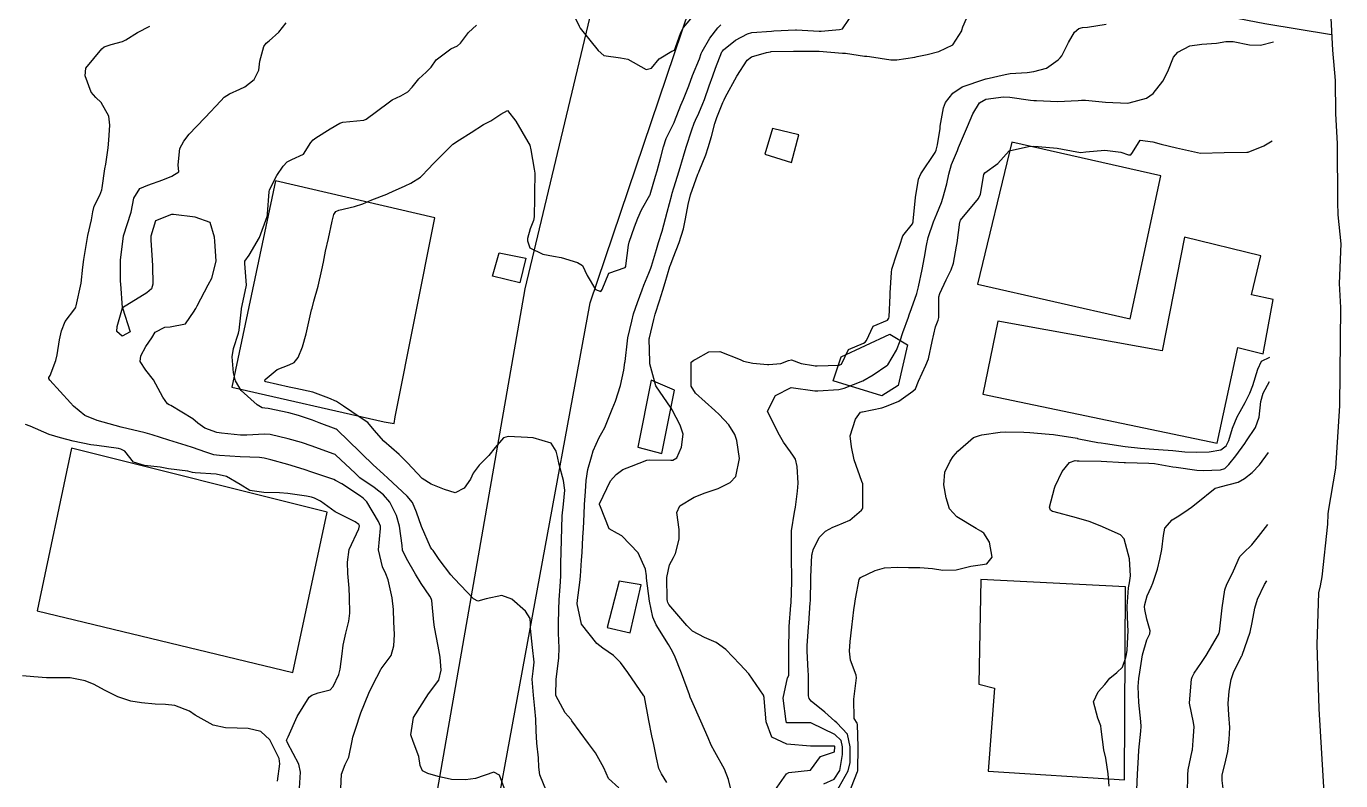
# Model space of a CAD drawing. Header units: metres. Extents: x 307586 to 320046, y 7427249 to 7434250.
# Drawn here: x 319675 to 319785, y 7427493.8 to 7427556.9 of the extents above; entities that cross this region are included whole.
import ezdxf

# ---------------------------------------------------------------- set-up
doc = ezdxf.new("R2010")
doc.units = ezdxf.units.M
doc.header["$MEASUREMENT"] = 0
for name, color, linetype in [('Area', 45, 'Continuous'), ('Curvas de Nivel 1m', 11, 'Continuous'), ('Curvas de Nivel 5m', 15, 'Continuous'), ('Edificações', 30, 'Continuous'), ('Vias Secundárias', 230, 'Continuous')]:
    doc.layers.add(name, color=color, linetype=linetype)

msp = doc.modelspace()

# ---------------------------------------------------------------- linework, layer by layer
at = {"layer": 'Area'}
msp.add_polyline3d([(319784.16, 7427557.55, 879.74), (319784.29, 7427554.88, 880.65), (319784.53, 7427552.34, 880.96), (319784.56, 7427549.6, 881.04), (319784.69, 7427547.04, 881.16), (319784.72, 7427542.17, 881.32), (319784.76, 7427541.12, 881.36), (319784.99, 7427538.68, 881.4), (319784.85, 7427535.37, 882.52), (319784.96, 7427533.35, 883.09), (319784.9, 7427525.12, 884), (319784.56, 7427519.9, 884.64), (319783.94, 7427516.31, 884.99), (319783.92, 7427516.07, 885), (319783.89, 7427515.24, 885.15), (319783.4, 7427510.83, 885.96), (319783.26, 7427510.08, 886.39), (319783.14, 7427509.49, 886.75), (319782.98, 7427505.17, 886.61), (319783.17, 7427499.77, 887), (319783.93, 7427486.69, 887.05)], dxfattribs=at)
at = {"layer": 'Curvas de Nivel 1m', "flags": 128}
for points, elevation in [([(319728.61, 7427493.61), (319728.16, 7427494.33), (319727.95, 7427494.79), (319727.75, 7427495.68), (319727.52, 7427496.8), (319727.37, 7427497.51), (319727.11, 7427498.8), (319726.74, 7427500.77), (319726.74, 7427500.81), (319726.73, 7427500.83), (319726.7, 7427500.88), (319725.34, 7427502.82), (319724.73, 7427503.66), (319724.14, 7427504.25), (319723.27, 7427504.85), (319722.75, 7427505.25), (319721.47, 7427506.87), (319721.12, 7427508.55), (319721.15, 7427508.88), (319721.34, 7427510.35), (319721.38, 7427510.87), (319721.49, 7427512.22), (319721.53, 7427512.87), (319721.6, 7427514.13), (319721.63, 7427514.87), (319721.69, 7427516.06), (319721.74, 7427516.87), (319721.8, 7427517.97), (319721.86, 7427518.87), (319722, 7427519.8), (319722.3, 7427520.87), (319722.45, 7427521.36), (319722.96, 7427522.49), (319723.19, 7427522.86), (319723.44, 7427523.32), (319724.05, 7427524.84), (319724.31, 7427525.52), (319724.73, 7427526.83), (319725.03, 7427528.11), (319725.11, 7427528.75), (319725.12, 7427528.83), (319725.32, 7427530.57), (319725.36, 7427530.83), (319725.68, 7427532.22), (319725.84, 7427532.82), (319726.15, 7427533.76), (319726.55, 7427534.82), (319726.7, 7427535.22), (319727.12, 7427536.23), (319727.28, 7427536.65), (319727.33, 7427536.81), (319727.74, 7427538.21), (319727.93, 7427538.8), (319728.22, 7427539.74), (319728.51, 7427540.8), (319728.65, 7427541.34), (319729.02, 7427542.79), (319729.07, 7427542.93), (319729.21, 7427543.37), (319729.64, 7427544.78), (319730.01, 7427546.01), (319730.24, 7427546.78), (319730.72, 7427548.22), (319730.91, 7427548.77), (319731.01, 7427549.03), (319731.29, 7427549.62), (319731.64, 7427550.42), (319731.77, 7427550.76), (319732.17, 7427551.9), (319732.47, 7427552.75), (319732.7, 7427553.38), (319733.23, 7427554.74), (319733.27, 7427554.81), (319733.35, 7427554.9), (319734.37, 7427555.71), (319735.37, 7427556.26), (319735.72, 7427556.35), (319737.37, 7427556.48), (319737.57, 7427556.49), (319739.37, 7427556.58), (319739.46, 7427556.58), (319741.37, 7427556.47), (319741.54, 7427556.47), (319743.07, 7427556.62), (319743.31, 7427556.68), (319743.37, 7427556.74), (319744.63, 7427558.6)], 877), ([(319734.04, 7427492.72), (319733.76, 7427493.86), (319733.44, 7427494.73), (319732.64, 7427496.18), (319732.33, 7427496.74), (319732.06, 7427497.34), (319731.45, 7427498.75), (319730.7, 7427500.46), (319730.58, 7427500.76), (319730.5, 7427500.96), (319729.84, 7427502.77), (319729.26, 7427504.25), (319728.98, 7427504.78), (319728.75, 7427505.16), (319727.71, 7427506.8), (319727.43, 7427507.45), (319727.16, 7427508.8), (319726.91, 7427510.72), (319726.91, 7427510.81), (319726.91, 7427510.9), (319726.83, 7427511.45), (319726.23, 7427512.82), (319724.86, 7427514.25), (319724.48, 7427514.46), (319723.78, 7427514.85), (319723.06, 7427516.69), (319722.98, 7427516.86), (319722.98, 7427516.94), (319723.91, 7427518.85), (319724.37, 7427519.39), (319724.93, 7427519.81), (319725.67, 7427520.09), (319726.94, 7427520.57), (319727.15, 7427520.6), (319728.94, 7427520.57), (319729.13, 7427520.59), (319729.45, 7427520.78), (319729.85, 7427521.68), (319729.98, 7427522.77), (319729.72, 7427523.52), (319729.07, 7427524.79), (319728.98, 7427524.92), (319727.69, 7427526.8), (319727.19, 7427528.65), (319727.19, 7427528.81), (319727.14, 7427530.73), (319727.16, 7427530.81), (319727.53, 7427532.35), (319727.65, 7427532.8), (319728, 7427533.9), (319728.27, 7427534.8), (319728.47, 7427535.44), (319728.87, 7427536.79), (319728.94, 7427536.99), (319729.14, 7427537.51), (319729.65, 7427538.78), (319730.01, 7427539.94), (319730.17, 7427540.78), (319730.39, 7427541.96), (319730.6, 7427542.77), (319731.22, 7427544.52), (319731.3, 7427544.69), (319731.33, 7427544.76), (319731.87, 7427546.13), (319732.08, 7427546.75), (319732.36, 7427547.66), (319732.64, 7427548.75), (319732.79, 7427549.24), (319733.3, 7427550.51), (319733.38, 7427550.66), (319733.41, 7427550.74), (319733.49, 7427550.93), (319734.48, 7427552.72), (319735.34, 7427554.04), (319735.71, 7427554.34), (319736.95, 7427554.69), (319737.28, 7427554.75), (319737.34, 7427554.76), (319739.22, 7427554.79), (319739.34, 7427554.79), (319741.18, 7427554.81), (319741.35, 7427554.81), (319743.32, 7427554.64), (319743.34, 7427554.64), (319743.36, 7427554.64), (319743.56, 7427554.62), (319745.15, 7427554.39), (319745.35, 7427554.38), (319745.58, 7427554.36), (319747.35, 7427554.09), (319747.85, 7427554.07), (319749.35, 7427554.31), (319749.55, 7427554.35), (319750.4, 7427554.53), (319751.36, 7427554.77), (319752.54, 7427555.33), (319753.29, 7427556.5), (319753.3, 7427556.57), (319753.38, 7427556.84), (319754.1, 7427558.49)], 878), ([(319701.35, 7427493.11), (319701.41, 7427494.32), (319701.7, 7427495.11), (319702, 7427495.74), (319702.3, 7427497.1), (319702.36, 7427497.4), (319702.67, 7427498.41), (319702.9, 7427499.1), (319703.01, 7427499.43), (319703.68, 7427501.09), (319704.01, 7427501.78), (319704.69, 7427503.07), (319704.72, 7427503.13), (319705.54, 7427504.25), (319705.78, 7427505.06), (319705.82, 7427506), (319705.78, 7427507.06), (319705.75, 7427508.1), (319705.65, 7427509.06), (319705.29, 7427510.58), (319705.1, 7427511.07), (319704.82, 7427511.65), (319704.48, 7427513.08), (319704.65, 7427514.86), (319704.65, 7427515.07), (319704.49, 7427515.45), (319703.53, 7427517.09), (319703.22, 7427517.41), (319702.9, 7427517.64), (319701.42, 7427518.61), (319700.91, 7427518.89), (319700.75, 7427518.96), (319700.25, 7427519.13), (319699.24, 7427519.47), (319698.92, 7427519.59), (319698.27, 7427519.8), (319696.92, 7427520.22), (319695.5, 7427520.61), (319694.93, 7427520.75), (319694.54, 7427520.8), (319692.93, 7427520.85), (319691.2, 7427520.97), (319690.93, 7427521), (319690.72, 7427521.04), (319690.05, 7427521.25), (319688.94, 7427521.64), (319688.41, 7427521.81), (319686.95, 7427522.26), (319685.57, 7427522.69), (319684.96, 7427522.86), (319682.96, 7427523.34), (319680.97, 7427523.9), (319679.93, 7427524.33), (319678.98, 7427525.11), (319678.73, 7427525.39), (319677.01, 7427527.28), (319676.92, 7427527.41), (319676.92, 7427527.5), (319677.02, 7427527.66), (319677.51, 7427528.92), (319677.61, 7427529.4), (319677.8, 7427530.65), (319677.97, 7427531.4), (319678.28, 7427532.19), (319679.08, 7427533.23), (319679.14, 7427533.33), (319679.16, 7427533.39), (319679.19, 7427533.49), (319679.61, 7427535.38), (319679.77, 7427536.73), (319679.84, 7427537.38), (319679.98, 7427538.21), (319680.19, 7427539.37), (319680.47, 7427540.68), (319680.59, 7427541.37), (319680.71, 7427541.84), (319681.19, 7427542.76), (319681.36, 7427543.2), (319681.38, 7427543.36), (319681.61, 7427544.96), (319681.68, 7427545.36), (319681.88, 7427546.72), (319681.93, 7427547.35), (319682.01, 7427548.61), (319681.92, 7427549.35), (319681.28, 7427550.5), (319680.84, 7427550.92), (319680.46, 7427551.37), (319679.95, 7427552.74), (319680.02, 7427553.38), (319681.34, 7427554.99), (319681.55, 7427555.15), (319682.12, 7427555.35), (319683.07, 7427555.62), (319683.35, 7427555.75), (319684.34, 7427556.35), (319685.37, 7427556.89)], 873), ([(319715.09, 7427492.95), (319714.62, 7427494.23), (319714.13, 7427494.47), (319712.61, 7427493.95), (319711.76, 7427493.84), (319710.61, 7427493.88), (319709.49, 7427494.13), (319708.62, 7427494.37), (319708.17, 7427494.58), (319707.99, 7427495.03), (319707.86, 7427495.8), (319707.39, 7427497.04), (319707.2, 7427497.59), (319707.41, 7427499.04), (319708.69, 7427501.02), (319709.53, 7427502.19), (319709.75, 7427503.01), (319709.66, 7427504.09), (319709.48, 7427505.01), (319709.17, 7427506.61), (319709.11, 7427507.02), (319708.96, 7427508.85), (319708.9, 7427509.02), (319708.79, 7427509.2), (319708.05, 7427510.27), (319707.6, 7427511.04), (319706.83, 7427512.36), (319706.51, 7427513.05), (319706.46, 7427513.44), (319706.25, 7427515.06), (319706, 7427515.94), (319705.44, 7427517.06), (319704.9, 7427517.68), (319704.12, 7427518.3), (319702.94, 7427519.1), (319702.53, 7427519.49), (319700.93, 7427521.01), (319700.87, 7427521.06), (319700.69, 7427521.12), (319698.94, 7427521.76), (319698.04, 7427522.06), (319696.95, 7427522.38), (319695.42, 7427522.72), (319694.96, 7427522.76), (319693.49, 7427522.68), (319692.95, 7427522.68), (319691.36, 7427522.83), (319690.96, 7427522.9), (319689.96, 7427523.25), (319689.38, 7427523.68), (319688.97, 7427524.04), (319687.11, 7427525.16), (319686.98, 7427525.22), (319686.85, 7427525.29), (319686.44, 7427525.85), (319685.66, 7427527.3), (319685.02, 7427528.11), (319684.56, 7427528.85), (319684.61, 7427529.32), (319685.04, 7427530.08), (319685.53, 7427530.82), (319685.82, 7427531.3), (319686.63, 7427531.72), (319687.06, 7427531.73), (319688.36, 7427531.98), (319689.08, 7427533.05), (319689.15, 7427533.2), (319689.21, 7427533.27), (319689.31, 7427533.5), (319690.24, 7427535.25), (319690.55, 7427535.81), (319690.91, 7427537.24), (319690.8, 7427538.9), (319690.76, 7427539.25), (319690.4, 7427540.48), (319689.17, 7427540.9), (319687.33, 7427541.13), (319687.17, 7427541.14), (319685.85, 7427540.62), (319685.45, 7427539.31), (319685.46, 7427538.99), (319685.57, 7427537.31), (319685.59, 7427536.84), (319685.61, 7427535.3), (319685.49, 7427534.91), (319685.1, 7427534.59), (319683.08, 7427533.34), (319683.72, 7427531.33), (319683.05, 7427530.96), (319682.59, 7427531.34), (319682.64, 7427531.76), (319683.08, 7427533.34), (319682.94, 7427535.34), (319682.92, 7427535.52), (319682.91, 7427537.34), (319682.93, 7427537.55), (319683.15, 7427539.34), (319683.81, 7427541.33), (319684.02, 7427542.5), (319684.54, 7427543.32), (319685.21, 7427543.6), (319686.45, 7427544.05), (319687.21, 7427544.34), (319687.79, 7427544.71), (319687.73, 7427545.28), (319687.86, 7427546.66), (319688.2, 7427547.28), (319688.66, 7427547.87), (319689.27, 7427548.5), (319690, 7427549.26), (319691.29, 7427550.65), (319691.58, 7427550.94), (319692.03, 7427551.23), (319692.9, 7427551.62), (319693.3, 7427551.82), (319694.08, 7427552.44), (319694.49, 7427553.21), (319694.58, 7427553.96), (319694.89, 7427555.2), (319695.09, 7427555.46), (319695.35, 7427555.67), (319696.16, 7427556.39), (319696.77, 7427557.18)], 874), ([(319724.61, 7427493.17), (319723.73, 7427493.96), (319723.34, 7427494.85), (319722.64, 7427496.1), (319722.06, 7427496.87), (319720.67, 7427498.78), (319720.6, 7427498.88), (319720.12, 7427499.44), (319719.33, 7427500.89), (319719.35, 7427502.26), (319719.45, 7427502.89), (319719.59, 7427504.04), (319719.6, 7427504.89), (319719.55, 7427506.1), (319719.55, 7427506.89), (319719.58, 7427508.1), (319719.62, 7427508.89), (319719.7, 7427510), (319719.74, 7427510.89), (319719.75, 7427511.97), (319719.78, 7427512.89), (319719.81, 7427513.93), (319719.84, 7427514.89), (319719.86, 7427515.92), (319719.97, 7427516.89), (319720.09, 7427518.08), (319719.98, 7427518.89), (319719.61, 7427520.22), (319719.48, 7427520.9), (319719.37, 7427521.33), (319718.95, 7427522), (319717.44, 7427522.44), (319716.96, 7427522.47), (319715.33, 7427522.57), (319714.96, 7427522.44), (319714.26, 7427521.65), (319713.72, 7427520.97), (319712.92, 7427520.17), (319712.42, 7427519.49), (319712.18, 7427518.99), (319711.67, 7427518.23), (319710.9, 7427517.86), (319710.02, 7427518.13), (319708.91, 7427518.58), (319708.16, 7427519.04), (319706.93, 7427520.35), (319706.21, 7427521.06), (319704.95, 7427522.16), (319704.14, 7427523.08), (319703.61, 7427523.73), (319702.97, 7427524.15), (319701.57, 7427525.11), (319700.99, 7427525.49), (319700.35, 7427525.77), (319699, 7427526.26), (319697.58, 7427526.59), (319697.01, 7427526.7), (319695.06, 7427527.14), (319695.01, 7427527.16), (319694.99, 7427527.19), (319695.01, 7427527.32), (319696.03, 7427528.17), (319697.03, 7427528.55), (319697.45, 7427528.75), (319697.76, 7427529.16), (319698.13, 7427530.07), (319698.45, 7427531.16), (319698.56, 7427531.66), (319698.9, 7427533.15), (319698.94, 7427533.3), (319699.09, 7427533.88), (319699.44, 7427535.14), (319699.76, 7427536.5), (319699.88, 7427537.14), (319700.07, 7427538.06), (319700.31, 7427539.13), (319700.63, 7427540.59), (319700.75, 7427541.13), (319700.92, 7427541.38), (319701.18, 7427541.51), (319702.49, 7427541.8), (319703.19, 7427542.04), (319703.93, 7427542.36), (319705.2, 7427542.85), (319705.35, 7427542.92), (319705.66, 7427543.07), (319706.72, 7427543.54), (319707.21, 7427543.76), (319708, 7427544.26), (319708.76, 7427545.03), (319708.97, 7427545.29), (319709.23, 7427545.55), (319709.98, 7427546.29), (319710.72, 7427547.01), (319711.26, 7427547.39), (319712.25, 7427548), (319713.27, 7427548.67), (319713.88, 7427548.97), (319714.72, 7427549.52), (319715.29, 7427549.84), (319715.97, 7427548.94), (319716.98, 7427547.21), (319717.14, 7427546.93), (319717.25, 7427546.55), (319717.53, 7427544.93), (319717.56, 7427544.59), (319717.55, 7427542.93), (319717.55, 7427542.57), (319717.51, 7427540.93), (319717.47, 7427540.64), (319717.17, 7427539.94), (319716.96, 7427539.13), (319716.96, 7427538.93), (319717.15, 7427538.34), (319718.24, 7427537.82), (319719.14, 7427537.66), (319719.78, 7427537.54), (319721.14, 7427537.13), (319721.56, 7427536.88), (319721.95, 7427536.04), (319722.64, 7427534.86), (319723.1, 7427534.69), (319723.2, 7427534.86), (319723.75, 7427536.22), (319725.13, 7427536.69), (319725.18, 7427536.78), (319725.19, 7427536.83), (319725.41, 7427538.57), (319725.47, 7427538.83), (319725.9, 7427540.1), (319726.18, 7427540.82), (319726.49, 7427541.52), (319727.2, 7427542.75), (319727.22, 7427542.79), (319727.22, 7427542.81), (319727.68, 7427544.35), (319727.81, 7427544.8), (319728.1, 7427545.94), (319728.34, 7427546.8), (319728.57, 7427547.49), (319729.21, 7427548.79), (319729.23, 7427548.83), (319729.27, 7427548.92), (319729.8, 7427550.28), (319730, 7427550.78), (319730.45, 7427551.9), (319730.77, 7427552.77), (319731.34, 7427554.17), (319731.5, 7427554.6), (319731.57, 7427554.76), (319732.22, 7427555.89), (319732.88, 7427556.74), (319733.12, 7427557)], 876), ([(319737.45, 7427492.68), (319738.62, 7427494.33), (319738.83, 7427494.45), (319740.62, 7427494.64), (319741.48, 7427495.79), (319742.65, 7427496.18), (319742.67, 7427496.6), (319742.67, 7427496.62), (319742.67, 7427496.64), (319742.65, 7427496.65), (319742.61, 7427496.66), (319740.65, 7427496.66), (319740.63, 7427496.66), (319738.65, 7427496.81), (319737.39, 7427497.41), (319736.92, 7427498.69), (319736.75, 7427500.64), (319736.75, 7427500.69), (319736.75, 7427500.74), (319736.71, 7427500.93), (319735.47, 7427502.7), (319734.73, 7427503.52), (319734.15, 7427504.13), (319733.55, 7427504.73), (319732.75, 7427505.33), (319731.76, 7427505.75), (319730.77, 7427506.29), (319730.3, 7427506.76), (319728.79, 7427508.52), (319728.69, 7427508.68), (319728.66, 7427508.78), (319728.64, 7427508.93), (319728.62, 7427510.78), (319728.83, 7427511.82), (319729.18, 7427512.43), (319729.33, 7427512.78), (319729.66, 7427513.97), (319729.65, 7427514.77), (319729.46, 7427516.2), (319729.7, 7427516.77), (319730.9, 7427517.48), (319731.82, 7427517.84), (319732.91, 7427518.22), (319733.92, 7427518.72), (319734.4, 7427519.23), (319734.69, 7427520.71), (319734.46, 7427522.22), (319734.29, 7427522.72), (319733.79, 7427523.54), (319732.98, 7427524.4), (319732.62, 7427524.74), (319731, 7427526.2), (319730.66, 7427526.77), (319730.66, 7427528.4), (319730.65, 7427528.77), (319730.86, 7427528.94), (319731.04, 7427529.03), (319732.14, 7427529.66), (319733.05, 7427529.67), (319734.74, 7427529.01), (319735.04, 7427528.87), (319735.8, 7427528.7), (319737.03, 7427528.58), (319737.14, 7427528.58), (319738.14, 7427528.68), (319738.78, 7427528.93), (319739.04, 7427528.99), (319739.85, 7427528.66), (319740.88, 7427528.49), (319741.03, 7427528.48), (319741.19, 7427528.48), (319743.03, 7427528.52), (319743.22, 7427528.62), (319743.82, 7427529.84), (319745.06, 7427530.38), (319745.2, 7427530.45), (319745.31, 7427530.59), (319745.88, 7427531.78), (319747.08, 7427532.3), (319747.19, 7427532.46), (319747.21, 7427532.57), (319747.3, 7427534.37), (319747.31, 7427534.57), (319747.41, 7427536.28), (319747.45, 7427536.57), (319747.86, 7427537.84), (319748.1, 7427538.56), (319748.36, 7427539.36), (319749.18, 7427540.36), (319749.21, 7427540.52), (319749.21, 7427540.55), (319749.23, 7427540.59), (319749.42, 7427542.55), (319749.68, 7427544.09), (319749.86, 7427544.54), (319751.05, 7427546.32), (319751.16, 7427546.52), (319751.26, 7427546.96), (319751.47, 7427548.32), (319751.49, 7427548.52), (319751.76, 7427550.05), (319751.93, 7427550.51), (319752.53, 7427551.29), (319753.32, 7427551.81), (319755.23, 7427552.47), (319755.3, 7427552.49), (319755.32, 7427552.5), (319756.92, 7427552.86), (319757.33, 7427552.92), (319758.75, 7427553.01), (319759.33, 7427553.09), (319760.37, 7427553.38), (319761.35, 7427554.07), (319761.51, 7427554.24), (319761.65, 7427554.4), (319762.22, 7427555.54), (319762.71, 7427556.39), (319763.07, 7427556.69), (319763.38, 7427556.78), (319763.81, 7427556.81), (319765.38, 7427557.07)], 879), ([(319742.79, 7427492.81), (319743.78, 7427494.6), (319743.95, 7427495.28), (319743.96, 7427496.6), (319743.72, 7427497.66), (319742.84, 7427498.62), (319742.67, 7427498.74), (319741.82, 7427499.5), (319740.7, 7427500.43), (319740.51, 7427500.64), (319740.48, 7427500.87), (319740.47, 7427502.64), (319740.45, 7427502.92), (319740.35, 7427504.64), (319740.35, 7427505.05), (319740.47, 7427506.64), (319740.49, 7427506.93), (319740.61, 7427508.64), (319740.62, 7427508.82), (319740.65, 7427510.64), (319740.65, 7427510.81), (319740.75, 7427512.64), (319740.76, 7427512.72), (319740.85, 7427513.08), (319741.37, 7427514.12), (319741.89, 7427514.63), (319742.51, 7427514.98), (319742.87, 7427515.11), (319743.92, 7427515.56), (319744.89, 7427516.4), (319744.98, 7427516.5), (319745, 7427516.59), (319745.02, 7427518.48), (319745, 7427518.59), (319744.92, 7427518.79), (319744.28, 7427520.6), (319744.05, 7427521.7), (319743.95, 7427522.61), (319744.39, 7427524.01), (319744.81, 7427524.59), (319744.94, 7427524.63), (319744.98, 7427524.64), (319746.59, 7427524.97), (319746.99, 7427525.09), (319748.03, 7427525.52), (319749.01, 7427526.22), (319749.2, 7427526.36), (319749.41, 7427526.54), (319749.68, 7427527.2), (319750.29, 7427528.53), (319750.5, 7427529.07), (319750.82, 7427530.52), (319751.08, 7427531.74), (319751.31, 7427532.29), (319751.37, 7427532.52), (319751.37, 7427534.25), (319751.44, 7427534.52), (319751.98, 7427535.66), (319752.39, 7427536.51), (319752.59, 7427537.06), (319752.86, 7427538.5), (319752.9, 7427538.76), (319753.14, 7427540.5), (319753.15, 7427540.54), (319753.18, 7427540.67), (319754.7, 7427542.48), (319754.86, 7427542.83), (319755.13, 7427544.47), (319755.23, 7427544.63), (319756.31, 7427545.4), (319757.25, 7427546.45), (319758.86, 7427546.83), (319759.26, 7427546.86), (319759.67, 7427546.83), (319761.26, 7427546.68), (319762.92, 7427546.38), (319763.25, 7427546.33), (319763.67, 7427546.37), (319765.25, 7427546.53), (319766.59, 7427546.34), (319767.25, 7427546.14), (319767.44, 7427546.14), (319767.57, 7427546.33), (319768.22, 7427547.36), (319769.26, 7427547.22), (319769.98, 7427547.02), (319771.26, 7427546.72), (319773.25, 7427546.26), (319775.25, 7427546.33), (319777.13, 7427546.34), (319777.25, 7427546.35), (319778.57, 7427546.89), (319779.26, 7427547.3)], 881), ([(319743.82, 7427492.6), (319744.57, 7427494.54), (319744.59, 7427494.59), (319744.6, 7427494.62), (319744.61, 7427496.59), (319744.56, 7427498.48), (319744.53, 7427498.59), (319744.29, 7427498.98), (319744.25, 7427500.6), (319744.48, 7427502.36), (319744.45, 7427502.59), (319743.98, 7427503.85), (319743.91, 7427504.6), (319743.95, 7427505.4), (319744.08, 7427506.6), (319744.25, 7427508.06), (319744.33, 7427508.6), (319744.4, 7427508.99), (319744.7, 7427510.59), (319744.82, 7427510.78), (319746.04, 7427511.36), (319746.83, 7427511.58), (319747.9, 7427511.62), (319748.83, 7427511.61), (319749.77, 7427511.6), (319750.83, 7427511.52), (319751.71, 7427511.39), (319752.83, 7427511.42), (319754.06, 7427511.71), (319754.84, 7427511.83), (319755.39, 7427511.91), (319755.82, 7427512.46), (319755.6, 7427513.71), (319755.13, 7427514.47), (319754.87, 7427514.65), (319754.49, 7427514.86), (319752.88, 7427515.83), (319752.27, 7427516.51), (319751.99, 7427517.42), (319751.78, 7427518.51), (319751.87, 7427519.57), (319752.33, 7427520.51), (319752.57, 7427520.88), (319752.95, 7427521.33), (319754.28, 7427522.48), (319754.78, 7427522.66), (319754.97, 7427522.7), (319756.5, 7427522.92), (319756.97, 7427522.95), (319758.47, 7427522.92), (319758.97, 7427522.9), (319760.61, 7427522.77), (319760.97, 7427522.72), (319762.93, 7427522.41), (319762.96, 7427522.4), (319763.07, 7427522.38), (319764.66, 7427522.05), (319764.96, 7427522.02), (319765.32, 7427521.99), (319766.96, 7427521.74), (319768.24, 7427521.59), (319768.96, 7427521.54), (319769.76, 7427521.48), (319770.95, 7427521.38), (319771.94, 7427521.29), (319772.95, 7427521.24), (319773.99, 7427521.28), (319774.96, 7427521.45), (319775.41, 7427521.77), (319775.64, 7427522.22), (319775.94, 7427523.26), (319776.34, 7427524.22), (319776.57, 7427524.65), (319777, 7427525.4), (319777.39, 7427526.2), (319777.64, 7427526.82), (319778.06, 7427528.19), (319778.37, 7427528.86), (319779.05, 7427529.19)], 882), ([(319765.63, 7427493.32), (319765.55, 7427494.34), (319765.33, 7427495.66), (319765.18, 7427496.34), (319764.95, 7427498.07), (319764.91, 7427498.35), (319764.68, 7427499.01), (319764.32, 7427500.36), (319764.71, 7427501.2), (319765.26, 7427501.81), (319765.68, 7427502.34), (319766.25, 7427502.81), (319766.74, 7427503.26), (319767.01, 7427504.07), (319767.06, 7427504.33), (319767.12, 7427504.69), (319767.21, 7427506.32), (319767.19, 7427506.74), (319767.12, 7427508.33), (319767.24, 7427509.9), (319767.32, 7427510.32), (319767.4, 7427510.9), (319767.32, 7427512.32), (319766.87, 7427513.99), (319766.57, 7427514.33), (319764.88, 7427515.09), (319763.96, 7427515.44), (319762.89, 7427515.77), (319761.03, 7427516.26), (319760.89, 7427516.3), (319760.72, 7427516.4), (319760.64, 7427516.66), (319760.91, 7427517.72), (319761.06, 7427518.25), (319761.11, 7427518.4), (319761.69, 7427519.63), (319762.31, 7427520.39), (319762.78, 7427520.55), (319762.94, 7427520.54), (319763.1, 7427520.53), (319764.94, 7427520.51), (319766.88, 7427520.39), (319766.94, 7427520.38), (319766.99, 7427520.38), (319768.94, 7427520.34), (319769.41, 7427520.3), (319770.94, 7427520.03), (319771.23, 7427519.99), (319772.94, 7427519.74), (319773.47, 7427519.72), (319774.94, 7427519.77), (319775.29, 7427519.88), (319775.63, 7427520.22), (319776.22, 7427520.95), (319776.96, 7427521.98), (319777.11, 7427522.21), (319777.86, 7427523.31), (319778.18, 7427524.19), (319778.31, 7427525.5), (319778.51, 7427526.19), (319779.02, 7427527.17)], 883), ([(319697.88, 7427493.15), (319697.96, 7427494.49), (319697.83, 7427495.15), (319696.89, 7427496.93), (319696.8, 7427497.17), (319696.93, 7427497.44), (319697.68, 7427499.15), (319698.69, 7427500.76), (319698.91, 7427500.92), (319699.45, 7427501.13), (319700.44, 7427501.38), (319700.7, 7427501.66), (319701.17, 7427502.66), (319701.29, 7427503.11), (319701.46, 7427504.39), (319701.55, 7427505.11), (319701.75, 7427506.12), (319702.02, 7427507.11), (319702.1, 7427507.79), (319702.07, 7427509.11), (319702.04, 7427509.87), (319701.94, 7427511.11), (319701.89, 7427512.05), (319702.04, 7427513.11), (319702.86, 7427514.84), (319702.91, 7427515.1), (319702.86, 7427515.21), (319702.55, 7427515.42), (319700.88, 7427516.26), (319699.64, 7427517.14), (319699.14, 7427517.39), (319698.9, 7427517.48), (319698.47, 7427517.58), (319696.9, 7427517.79), (319696.22, 7427517.86), (319694.9, 7427517.87), (319693.73, 7427518.04), (319692.91, 7427518.54), (319691.79, 7427519.23), (319690.91, 7427519.4), (319689.17, 7427519.52), (319688.92, 7427519.56), (319688.54, 7427519.65), (319686.92, 7427519.87), (319686.22, 7427520), (319684.92, 7427520.15), (319684.01, 7427520.41), (319683.27, 7427521.34), (319682.94, 7427521.5), (319682.73, 7427521.55), (319680.94, 7427521.8), (319680.44, 7427521.87), (319678.94, 7427522.16), (319677.9, 7427522.45), (319676.95, 7427522.74), (319675.36, 7427523.43), (319674.96, 7427523.58)], 872), ([(319767.93, 7427492.99), (319767.99, 7427494.31), (319768.08, 7427495.74), (319768.11, 7427496.31), (319768.26, 7427497.9), (319768.29, 7427498.31), (319768.27, 7427498.71), (319768.1, 7427500.31), (319768.05, 7427501.64), (319768.11, 7427502.31), (319768.19, 7427502.85), (319768.41, 7427504.31), (319768.77, 7427505.54), (319769.02, 7427506.04), (319769.05, 7427506.3), (319768.78, 7427507.27), (319768.59, 7427508.1), (319768.57, 7427508.3), (319768.6, 7427508.5), (319768.81, 7427509.22), (319769.14, 7427509.97), (319769.27, 7427510.3), (319769.67, 7427511.46), (319769.87, 7427512.29), (319770.02, 7427513.12), (319770.17, 7427514.29), (319770.27, 7427514.89), (319770.89, 7427515.59), (319771.32, 7427515.85), (319771.94, 7427516.27), (319772.5, 7427516.66), (319772.9, 7427516.97), (319774.48, 7427518.24), (319774.82, 7427518.32), (319774.91, 7427518.34), (319776.4, 7427518.74), (319776.93, 7427519.05), (319777.58, 7427519.56), (319778.2, 7427520.19), (319778.95, 7427521.22)], 884), ([(319775.27, 7427492.22), (319775.08, 7427493.77), (319775.08, 7427494.23), (319775.39, 7427495.48), (319775.54, 7427496.22), (319775.67, 7427497.22), (319775.71, 7427498.22), (319775.62, 7427499.29), (319775.58, 7427500.22), (319775.67, 7427501.26), (319775.83, 7427502.22), (319776.05, 7427502.9), (319776.73, 7427504.21), (319776.74, 7427504.23), (319776.75, 7427504.28), (319777.41, 7427506.2), (319777.59, 7427507.01), (319777.82, 7427508.19), (319778.04, 7427508.96), (319778.61, 7427510.18), (319778.82, 7427510.5)], 886), ([(319696.04, 7427493.74), (319696.25, 7427495.17), (319696.17, 7427495.63), (319695.39, 7427497.18), (319694.66, 7427497.87), (319693.6, 7427498.14), (319692.66, 7427498.17), (319691.69, 7427498.2), (319690.66, 7427498.42), (319689.17, 7427499.26), (319688.68, 7427499.58), (319687.45, 7427500.05), (319686.68, 7427500.13), (319685.81, 7427500.17), (319684.68, 7427500.28), (319683.78, 7427500.42), (319682.69, 7427500.79), (319681.58, 7427501.35), (319680.7, 7427501.81), (319679.96, 7427502.12), (319678.71, 7427502.38), (319677.73, 7427502.37), (319676.71, 7427502.37), (319675.67, 7427502.46), (319674.71, 7427502.54)], 871)]:
    msp.add_lwpolyline(points, dxfattribs=dict(at, elevation=elevation))
at = {"layer": 'Curvas de Nivel 5m', "flags": 128}
for points, elevation in [([(319720.68, 7427558.18), (319721.28, 7427556.88), (319721.37, 7427556.72), (319722.87, 7427554.86), (319723.34, 7427554.43), (319724.74, 7427554.24), (319725.34, 7427554.12), (319726.88, 7427553.26), (319727.33, 7427553.38), (319727.98, 7427554.16), (319729.02, 7427554.79), (319729.25, 7427554.88), (319729.35, 7427555.1), (319729.78, 7427556.37), (319730.02, 7427556.78), (319731.39, 7427558.44)], 875), ([(319718.56, 7427492.9), (319717.98, 7427494.27), (319717.9, 7427494.91), (319717.87, 7427495.67), (319717.74, 7427496.91), (319717.68, 7427497.93), (319717.65, 7427498.92), (319717.57, 7427499.8), (319717.45, 7427500.92), (319717.36, 7427502.27), (319717.42, 7427502.92), (319717.51, 7427503.69), (319717.37, 7427504.92), (319717.2, 7427506.49), (319717.22, 7427506.92), (319717.19, 7427507.34), (319716.78, 7427507.94), (319715.66, 7427508.94), (319714.8, 7427509.27), (319713.5, 7427508.97), (319712.79, 7427508.78), (319712.43, 7427508.98), (319710.81, 7427510.67), (319710.54, 7427511), (319709.58, 7427512.27), (319709.06, 7427513.03), (319708.95, 7427513.14), (319708.85, 7427513.31), (319708.08, 7427515.04), (319707.68, 7427516.24), (319707.35, 7427517.05), (319706.9, 7427517.58), (319705.28, 7427519.07), (319704.92, 7427519.4), (319704.04, 7427520.2), (319703.11, 7427521.1), (319702.94, 7427521.27), (319701.03, 7427523.12), (319700.96, 7427523.17), (319699.54, 7427523.71), (319698.97, 7427523.93), (319697.81, 7427524.32), (319696.98, 7427524.55), (319695.27, 7427524.9), (319694.98, 7427524.93), (319694.76, 7427524.97), (319694.35, 7427525.2), (319693, 7427526.42), (319692.52, 7427527.22), (319692.35, 7427527.89), (319692.26, 7427529.23), (319692.35, 7427529.92), (319692.78, 7427531.22), (319692.83, 7427531.45), (319693.02, 7427533.22), (319693.02, 7427533.28), (319693.09, 7427533.52), (319693.44, 7427535.21), (319693.31, 7427537.04), (319693.32, 7427537.22), (319693.67, 7427537.74), (319694.55, 7427539.2), (319695.17, 7427540.96), (319695.21, 7427541.15), (319695.22, 7427541.19), (319695.34, 7427543.04), (319695.38, 7427543.19), (319695.99, 7427544.41), (319696.53, 7427545.18), (319696.86, 7427545.54), (319697.23, 7427545.75), (319698.23, 7427546.17), (319698.84, 7427547.15), (319699.02, 7427547.39), (319699.26, 7427547.56), (319700.44, 7427548.31), (319701.27, 7427548.79), (319701.52, 7427548.87), (319703.27, 7427549.03), (319703.46, 7427549.1), (319705.29, 7427550.49), (319705.64, 7427550.72), (319706.37, 7427551.06), (319706.96, 7427551.4), (319707.31, 7427551.79), (319707.87, 7427552.49), (319708.48, 7427553.04), (319708.89, 7427553.47), (319709.33, 7427554.08), (319710.54, 7427555.01), (319711.11, 7427555.24), (319711.35, 7427555.46), (319712.01, 7427556.35), (319712.68, 7427556.99)], 875), ([(319741.74, 7427493.5), (319742.62, 7427493.9), (319743.09, 7427494.61), (319743.31, 7427495.95), (319743.32, 7427496.61), (319743.19, 7427497.14), (319742.66, 7427497.63), (319740.73, 7427498.58), (319740.67, 7427498.6), (319738.73, 7427498.6), (319738.67, 7427498.6), (319738.64, 7427498.62), (319738.62, 7427498.66), (319738.61, 7427498.73), (319738.36, 7427500.67), (319738.72, 7427502.37), (319738.81, 7427502.57), (319738.82, 7427502.66), (319738.82, 7427504.58), (319738.82, 7427504.66), (319738.84, 7427506.59), (319738.84, 7427506.66), (319739, 7427508.45), (319739.01, 7427508.66), (319739.07, 7427510.41), (319739.07, 7427510.66), (319739.05, 7427512.45), (319739.04, 7427512.66), (319739.04, 7427514.48), (319739.04, 7427514.66), (319739.3, 7427516.24), (319739.39, 7427516.65), (319739.56, 7427518), (319739.59, 7427518.65), (319739.53, 7427520.06), (319739.38, 7427520.66), (319739.22, 7427520.93), (319738.95, 7427521.27), (319738.37, 7427522.09), (319738.04, 7427522.68), (319737.07, 7427524.6), (319737.05, 7427524.69), (319737.71, 7427525.98), (319739.01, 7427526.67), (319741.01, 7427526.39), (319741.26, 7427526.39), (319743.01, 7427526.5), (319743.12, 7427526.51), (319743.46, 7427526.61), (319745.02, 7427527.22), (319745.89, 7427527.72), (319747.03, 7427528.51), (319747.07, 7427528.54), (319747.09, 7427528.57), (319747.83, 7427529.78), (319748.13, 7427530.56), (319748.37, 7427531.26), (319748.82, 7427532.55), (319748.89, 7427532.75), (319749.09, 7427533.27), (319749.53, 7427534.54), (319749.66, 7427535.09), (319749.98, 7427536.54), (319750.18, 7427537.58), (319750.33, 7427538.53), (319750.47, 7427539.22), (319750.92, 7427540.52), (319751.19, 7427541.18), (319751.58, 7427542.13), (319751.71, 7427542.51), (319752.04, 7427543.69), (319752.2, 7427544.51), (319752.42, 7427545.33), (319752.93, 7427546.5), (319753.02, 7427546.73), (319753.26, 7427547.33), (319753.76, 7427548.49), (319754.21, 7427549.56), (319754.76, 7427550.48), (319755.31, 7427550.78), (319756.79, 7427550.97), (319757.31, 7427550.96), (319759.04, 7427550.7), (319759.31, 7427550.67), (319759.54, 7427550.66), (319761.3, 7427550.59), (319763.02, 7427550.67), (319763.31, 7427550.7), (319763.64, 7427550.71), (319765.3, 7427550.54), (319767.17, 7427550.46), (319767.3, 7427550.47), (319768.75, 7427550.87), (319769.31, 7427551.25), (319770.12, 7427552.3), (319770.52, 7427553.1), (319771, 7427554.29), (319771.36, 7427554.72), (319772.38, 7427555.25), (319773.36, 7427555.39), (319774.61, 7427555.48), (319775.37, 7427555.62), (319775.99, 7427555.6), (319777.36, 7427555.32), (319778.27, 7427555.3), (319779.36, 7427555.57)], 880), ([(319772.18, 7427492.69), (319772.19, 7427494.26), (319772.23, 7427494.67), (319772.56, 7427496.26), (319772.58, 7427496.34), (319772.66, 7427497.12), (319772.72, 7427498.26), (319772.68, 7427498.64), (319772.35, 7427500.26), (319772.36, 7427500.61), (319772.5, 7427502.26), (319772.55, 7427502.44), (319772.73, 7427502.75), (319773.35, 7427503.65), (319773.74, 7427504.25), (319774.77, 7427505.99), (319774.83, 7427506.17), (319774.85, 7427506.23), (319775.04, 7427507.98), (319775.08, 7427508.23), (319775.31, 7427509.73), (319775.47, 7427510.22), (319775.94, 7427511.12), (319776.4, 7427512.21), (319776.55, 7427512.51), (319776.85, 7427512.84), (319777.55, 7427513.51), (319778.12, 7427514.19), (319778.88, 7427515.21)], 885)]:
    msp.add_lwpolyline(points, dxfattribs=dict(at, elevation=elevation))
at = {"layer": 'Edificações'}
for points in [[(319739.05, 7427545.48), (319739.66, 7427547.8), (319737.45, 7427548.34), (319736.8, 7427546.17), (319739.05, 7427545.48)], [(319769.95, 7427544.36), (319757.48, 7427547.2), (319754.61, 7427535.3), (319767.37, 7427532.4), (319769.95, 7427544.36)], [(319705.89, 7427524.21), (319709.2, 7427540.87), (319695.89, 7427543.95), (319692.22, 7427526.68), (319704.98, 7427523.8), (319705.8, 7427523.66), (319705.89, 7427524.21)], [(319778.51, 7427529.49), (319779.35, 7427534.03), (319777.52, 7427534.42), (319778.3, 7427537.69), (319771.93, 7427539.24), (319770.04, 7427529.73), (319756.31, 7427532.22), (319755.05, 7427526.11), (319774.65, 7427522), (319776.39, 7427530.02), (319778.51, 7427529.49)], [(319714.59, 7427537.92), (319716.82, 7427537.49), (319716.32, 7427535.43), (319714.04, 7427535.98), (319714.59, 7427537.92)], [(319747.26, 7427531.12), (319748.76, 7427530.22), (319747.97, 7427526.82), (319746.61, 7427525.96), (319742.52, 7427527.21), (319743.2, 7427529.22), (319747.26, 7427531.12)], [(319729.26, 7427526.45), (319727.3, 7427527.27), (319726.19, 7427521.67), (319728.19, 7427521.13), (319729.26, 7427526.45)], [(319678.82, 7427521.59), (319675.94, 7427507.99), (319697.32, 7427502.82), (319700.19, 7427516.23), (319678.82, 7427521.59)], [(319724.63, 7427510.45), (319723.63, 7427506.57), (319725.55, 7427506.13), (319726.48, 7427510.16), (319724.63, 7427510.45)], [(319766.89, 7427493.84), (319767, 7427509.99), (319754.89, 7427510.59), (319754.72, 7427501.83), (319756.04, 7427501.5), (319755.49, 7427494.55), (319766.89, 7427493.84)]]:
    msp.add_lwpolyline(points, dxfattribs=at)
at = {"layer": 'Vias Secundárias'}
for points in [[(319655.76, 7427249.95), (319664.04, 7427288.97), (319673.28, 7427334.57), (319684.76, 7427382.7), (319698.02, 7427436.22), (319707.52, 7427482.09), (319716.76, 7427534.93), (319724.16, 7427565.88), (319723.47, 7427568.66), (319721.08, 7427569.82), (319718.16, 7427570.62), (319703.04, 7427574.21), (319681.13, 7427579.51), (319652.07, 7427586.19), (319626.72, 7427592.64), (319592.49, 7427599.25), (319564.43, 7427605.12), (319532.19, 7427613.43), (319526.72, 7427613.53)], [(319655.76, 7427249.95), (319664.04, 7427288.97), (319673.28, 7427334.57), (319684.76, 7427382.7), (319698.02, 7427436.22), (319707.52, 7427482.09), (319716.76, 7427534.93), (319724.16, 7427565.88), (319723.47, 7427568.66), (319721.08, 7427569.82), (319718.16, 7427570.62), (319703.04, 7427574.21), (319681.13, 7427579.51), (319652.07, 7427586.19), (319626.72, 7427592.64), (319592.49, 7427599.25), (319564.43, 7427605.12), (319532.19, 7427613.43), (319526.72, 7427613.53)], [(319659.36, 7427249.95), (319667.47, 7427288.19), (319677.18, 7427333.99), (319690.01, 7427381.54), (319702.52, 7427435.36), (319712.55, 7427481.33), (319722.21, 7427533.74), (319731.16, 7427560.24), (319734.51, 7427564.37), (319736.91, 7427565.5), (319747.28, 7427563.46), (319766.49, 7427559.5), (319778.63, 7427557.11), (319784.23, 7427556.19)], [(319659.36, 7427249.95), (319667.47, 7427288.19), (319677.18, 7427333.99), (319690.01, 7427381.54), (319702.52, 7427435.36), (319712.55, 7427481.33), (319722.21, 7427533.74), (319731.16, 7427560.24), (319734.51, 7427564.37), (319736.91, 7427565.5), (319747.28, 7427563.46), (319766.49, 7427559.5), (319778.63, 7427557.11), (319784.23, 7427556.19)]]:
    msp.add_lwpolyline(points, dxfattribs=at)

doc.saveas('drawing.dxf')
